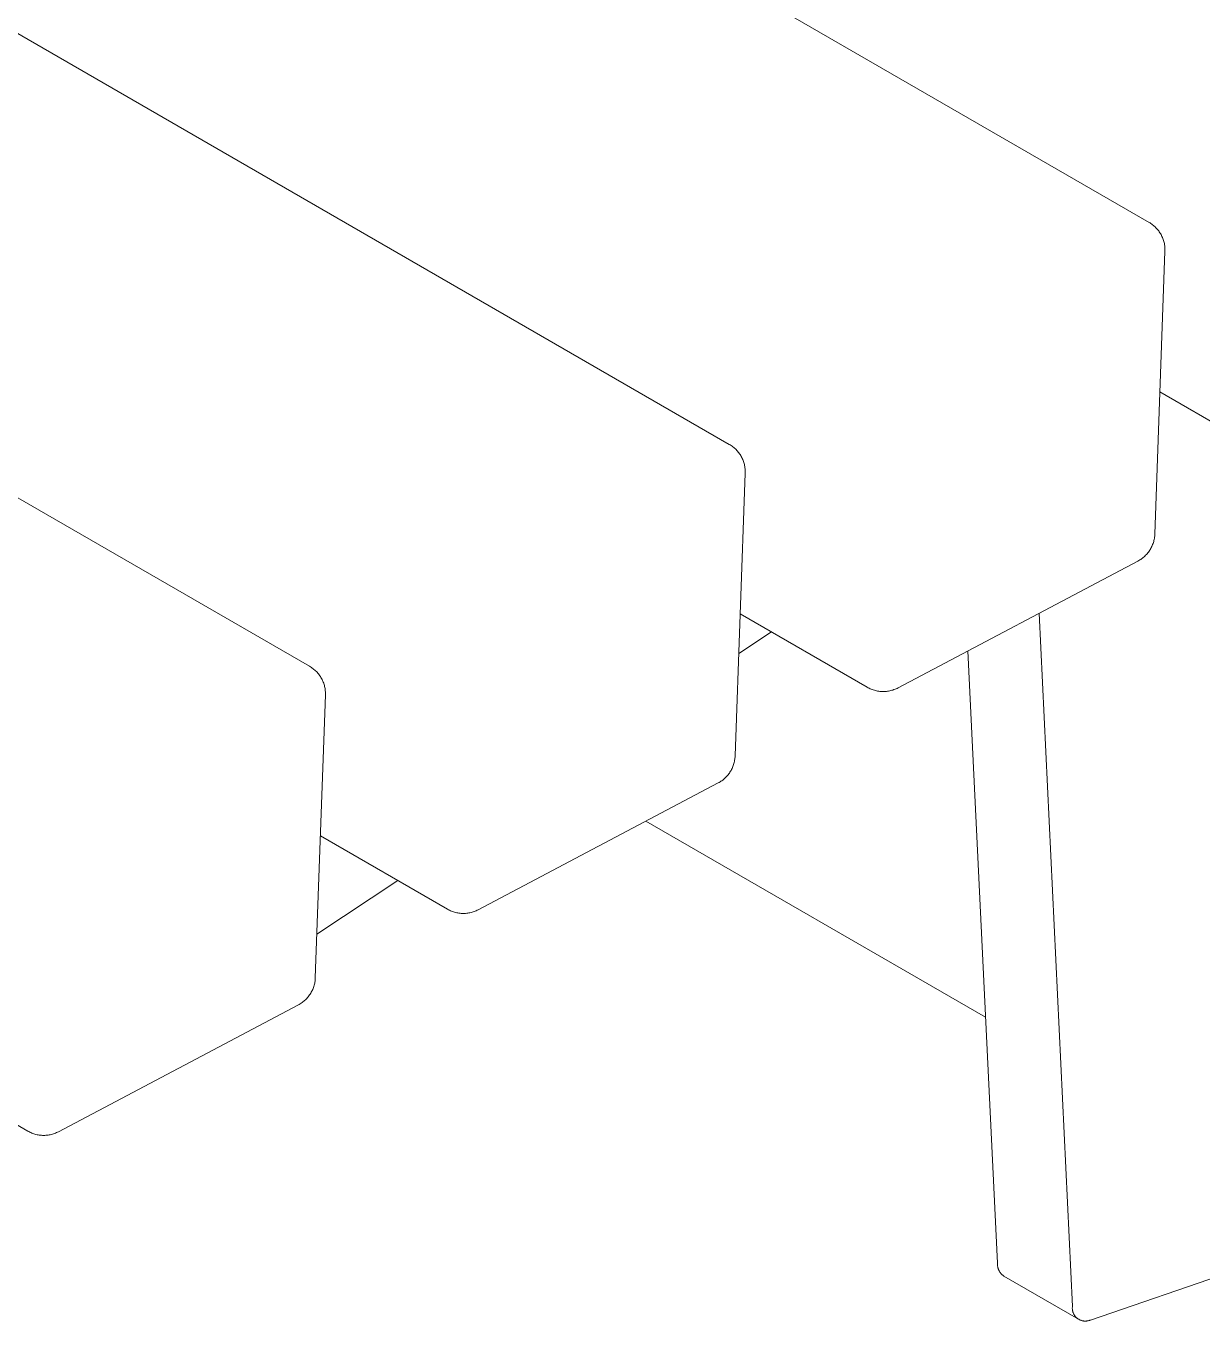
# Model space of a CAD drawing. Header units: inches. Extents: x -12 to 193, y -19 to 105.
# Drawn here: x 168.477 to 172.842, y 28.849 to 33.654 of the extents above; entities that cross this region are included whole.
import ezdxf

# ---------------------------------------------------------------- set-up
doc = ezdxf.new("R2010")
doc.units = ezdxf.units.IN
doc.layers.add('ZANO_R', color=7, linetype='Continuous', lineweight=0)

msp = doc.modelspace()

# ---------------------------------------------------------------- linework, layer by layer
at = {"layer": 'ZANO_R'}
for p, q in [((122.70211, 61.75962), (172.64498, 32.92509)), ((121.14453, 60.93636), (171.0874, 32.10183)), ((119.58694, 60.1131), (169.52981, 31.27858)), ((172.64498, 32.92509), (172.64841, 32.92303)), ((172.64841, 32.92303), (172.65176, 32.92086)), ((172.65176, 32.92086), (172.65504, 32.91858)), ((172.65504, 32.91858), (172.65824, 32.91618)), ((172.65824, 32.91618), (172.66136, 32.91368)), ((172.66136, 32.91368), (172.66439, 32.91108)), ((172.66439, 32.91108), (172.66734, 32.90837)), ((172.66734, 32.90837), (172.67019, 32.90557)), ((172.67019, 32.90557), (172.67294, 32.90267)), ((172.67294, 32.90267), (172.67559, 32.89968)), ((172.67559, 32.89968), (172.67814, 32.8966)), ((172.67814, 32.8966), (172.68059, 32.89344)), ((172.68059, 32.89344), (172.68292, 32.89019)), ((172.68292, 32.89019), (172.68515, 32.88687)), ((172.68515, 32.88687), (172.68726, 32.88348)), ((172.68726, 32.88348), (172.68925, 32.88002)), ((172.68925, 32.88002), (172.69113, 32.87649)), ((172.69113, 32.87649), (172.69289, 32.8729)), ((172.69289, 32.8729), (172.69452, 32.86925)), ((172.69452, 32.86925), (172.69603, 32.86555)), ((172.69603, 32.86555), (172.69741, 32.8618)), ((172.70396, 32.81857), (172.66634, 31.76911)), ((172.69741, 32.8618), (172.69867, 32.858)), ((172.69867, 32.858), (172.69979, 32.85417)), ((172.69979, 32.85417), (172.70079, 32.8503)), ((172.70079, 32.8503), (172.70165, 32.84639)), ((172.70165, 32.84639), (172.70239, 32.84246)), ((172.70239, 32.84246), (172.70299, 32.83851)), ((172.70299, 32.83851), (172.70345, 32.83454)), ((172.70345, 32.83454), (172.70378, 32.83056)), ((172.70378, 32.83056), (172.70397, 32.82656)), ((172.70403, 32.82257), (172.70396, 32.81857)), ((172.70397, 32.82656), (172.70403, 32.82257)), ((173.15679, 32.02388), (172.68523, 32.29613)), ((171.0874, 32.10183), (171.09082, 32.09978)), ((171.09082, 32.09978), (171.09418, 32.0976)), ((171.09418, 32.0976), (171.09746, 32.09532)), ((171.09746, 32.09532), (171.10066, 32.09293)), ((171.10066, 32.09293), (171.10378, 32.09043)), ((171.10378, 32.09043), (171.10681, 32.08782)), ((171.10681, 32.08782), (171.10975, 32.08512)), ((171.10975, 32.08512), (171.1126, 32.08231)), ((171.1126, 32.08231), (171.11535, 32.07941)), ((171.11535, 32.07941), (171.11801, 32.07642)), ((171.11801, 32.07642), (171.12056, 32.07334)), ((171.12056, 32.07334), (171.123, 32.07018)), ((171.123, 32.07018), (171.12534, 32.06694)), ((171.12534, 32.06694), (171.12756, 32.06362)), ((171.12756, 32.06362), (171.12967, 32.06022)), ((171.12967, 32.06022), (171.13167, 32.05676)), ((171.13167, 32.05676), (171.13354, 32.05323)), ((171.13354, 32.05323), (171.1353, 32.04964)), ((171.1353, 32.04964), (171.13694, 32.04599)), ((171.13694, 32.04599), (171.13844, 32.04229)), ((171.13844, 32.04229), (171.13983, 32.03854)), ((171.13983, 32.03854), (171.14108, 32.03475)), ((171.14108, 32.03475), (171.14221, 32.03091)), ((171.14221, 32.03091), (171.14321, 32.02704)), ((171.14321, 32.02704), (171.14407, 32.02314)), ((171.14407, 32.02314), (171.1448, 32.01921)), ((171.1448, 32.01921), (171.1454, 32.01526)), ((171.1454, 32.01526), (171.14587, 32.01128)), ((171.14587, 32.01128), (171.1462, 32.0073)), ((171.1462, 32.0073), (171.14639, 32.00331)), ((171.14639, 32.00331), (171.14645, 31.99931)), ((171.14637, 31.99532), (171.10876, 30.94586)), ((171.14645, 31.99931), (171.14637, 31.99532)), ((172.66578, 31.76114), (172.6653, 31.75718)), ((172.66613, 31.76512), (172.66578, 31.76114)), ((172.66634, 31.76911), (172.66613, 31.76512)), ((172.64941, 31.71229), (172.64729, 31.7089)), ((172.65142, 31.71574), (172.64941, 31.71229)), ((172.65331, 31.71926), (172.65142, 31.71574)), ((172.65508, 31.72285), (172.65331, 31.71926)), ((172.65672, 31.72649), (172.65508, 31.72285)), ((172.65825, 31.73018), (172.65672, 31.72649)), ((172.65964, 31.73392), (172.65825, 31.73018)), ((172.66091, 31.73771), (172.65964, 31.73392)), ((172.66205, 31.74154), (172.66091, 31.73771)), ((172.66306, 31.74541), (172.66205, 31.74154)), ((172.66394, 31.7493), (172.66306, 31.74541)), ((172.66469, 31.75323), (172.66394, 31.7493)), ((172.6653, 31.75718), (172.66469, 31.75323)), ((172.6035, 31.66892), (171.71345, 31.19849)), ((172.607, 31.67085), (172.6035, 31.66892)), ((172.61043, 31.67289), (172.607, 31.67085)), ((172.61379, 31.67505), (172.61043, 31.67289)), ((172.61708, 31.67732), (172.61379, 31.67505)), ((172.62029, 31.6797), (172.61708, 31.67732)), ((172.62342, 31.68219), (172.62029, 31.6797)), ((172.62646, 31.68479), (172.62342, 31.68219)), ((172.62941, 31.68748), (172.62646, 31.68479)), ((172.63226, 31.69027), (172.62941, 31.68748)), ((172.63503, 31.69316), (172.63226, 31.69027)), ((172.63769, 31.69614), (172.63503, 31.69316)), ((172.64025, 31.69921), (172.63769, 31.69614)), ((172.6427, 31.70236), (172.64025, 31.69921)), ((172.64505, 31.70559), (172.6427, 31.70236)), ((172.64729, 31.7089), (172.64505, 31.70559)), ((171.5992, 31.20063), (171.12765, 31.47288)), ((172.23681, 31.47511), (172.36057, 28.90406)), ((171.12237, 31.32556), (171.2434, 31.40605)), ((171.97288, 31.33561), (172.08218, 29.06479)), ((169.52981, 31.27858), (169.53324, 31.27652)), ((169.53324, 31.27652), (169.53659, 31.27435)), ((169.53659, 31.27435), (169.53987, 31.27206)), ((169.53987, 31.27206), (169.54308, 31.26967)), ((169.54308, 31.26967), (169.54619, 31.26717)), ((169.54619, 31.26717), (169.54923, 31.26457)), ((169.54923, 31.26457), (169.55217, 31.26186)), ((169.55217, 31.26186), (169.55502, 31.25906)), ((169.55502, 31.25906), (169.55777, 31.25616)), ((169.55777, 31.25616), (169.56042, 31.25317)), ((169.56042, 31.25317), (169.56297, 31.25009)), ((169.56297, 31.25009), (169.56542, 31.24693)), ((169.56542, 31.24693), (169.56775, 31.24368)), ((169.56775, 31.24368), (169.56998, 31.24036)), ((169.56998, 31.24036), (169.57209, 31.23697)), ((169.57209, 31.23697), (169.57408, 31.2335)), ((169.57408, 31.2335), (169.57596, 31.22997)), ((169.57596, 31.22997), (169.57772, 31.22638)), ((169.57772, 31.22638), (169.57935, 31.22274)), ((169.57935, 31.22274), (169.58086, 31.21903)), ((169.58086, 31.21903), (169.58224, 31.21528)), ((169.58224, 31.21528), (169.5835, 31.21149)), ((169.5835, 31.21149), (169.58463, 31.20765)), ((169.58463, 31.20765), (169.58562, 31.20378)), ((169.58562, 31.20378), (169.58649, 31.19988)), ((169.58649, 31.19988), (169.58722, 31.19595)), ((169.58722, 31.19595), (169.58782, 31.192)), ((169.58782, 31.192), (169.58828, 31.18803)), ((169.58828, 31.18803), (169.58861, 31.18405)), ((169.58861, 31.18405), (169.58881, 31.18005)), ((171.6028, 31.19863), (171.5992, 31.20063)), ((171.60646, 31.19676), (171.6028, 31.19863)), ((171.61019, 31.19503), (171.60646, 31.19676)), ((171.61398, 31.19342), (171.61019, 31.19503)), ((171.61781, 31.19194), (171.61398, 31.19342)), ((171.6217, 31.1906), (171.61781, 31.19194)), ((171.62564, 31.1894), (171.6217, 31.1906)), ((171.62961, 31.18833), (171.62564, 31.1894)), ((171.63361, 31.1874), (171.62961, 31.18833)), ((171.63765, 31.18661), (171.63361, 31.1874)), ((171.64171, 31.18597), (171.63765, 31.18661)), ((171.64579, 31.18546), (171.64171, 31.18597)), ((171.64989, 31.1851), (171.64579, 31.18546)), ((171.654, 31.18488), (171.64989, 31.1851)), ((171.65811, 31.1848), (171.654, 31.18488)), ((171.66222, 31.18487), (171.65811, 31.1848)), ((171.66633, 31.18508), (171.66222, 31.18487)), ((171.67042, 31.18543), (171.66633, 31.18508)), ((171.67451, 31.18593), (171.67042, 31.18543)), ((171.67857, 31.18656), (171.67451, 31.18593)), ((171.68261, 31.18734), (171.67857, 31.18656)), ((171.68662, 31.18826), (171.68261, 31.18734)), ((171.69059, 31.18931), (171.68662, 31.18826)), ((171.69453, 31.19051), (171.69059, 31.18931)), ((171.69842, 31.19184), (171.69453, 31.19051)), ((171.70226, 31.19331), (171.69842, 31.19184)), ((171.70605, 31.1949), (171.70226, 31.19331)), ((171.70978, 31.19663), (171.70605, 31.1949)), ((171.71345, 31.19849), (171.70978, 31.19663)), ((169.58879, 31.17206), (169.55117, 30.1226)), ((169.58887, 31.17606), (169.58879, 31.17206)), ((169.58881, 31.18005), (169.58887, 31.17606)), ((171.10876, 30.94586), (171.10855, 30.94187)), ((171.09572, 30.89601), (171.09383, 30.89249)), ((171.09749, 30.89959), (171.09572, 30.89601)), ((171.09914, 30.90323), (171.09749, 30.89959)), ((171.10066, 30.90692), (171.09914, 30.90323)), ((171.10206, 30.91067), (171.10066, 30.90692)), ((171.10333, 30.91446), (171.10206, 30.91067)), ((171.10447, 30.91828), (171.10333, 30.91446)), ((171.10548, 30.92215), (171.10447, 30.91828)), ((171.10636, 30.92605), (171.10548, 30.92215)), ((171.10711, 30.92997), (171.10636, 30.92605)), ((171.10772, 30.93392), (171.10711, 30.92997)), ((171.1082, 30.93789), (171.10772, 30.93392)), ((171.10855, 30.94187), (171.1082, 30.93789)), ((171.04941, 30.84759), (171.04591, 30.84567)), ((171.05285, 30.84964), (171.04941, 30.84759)), ((171.05621, 30.8518), (171.05285, 30.84964)), ((171.0595, 30.85407), (171.05621, 30.8518)), ((171.06271, 30.85645), (171.0595, 30.85407)), ((171.06583, 30.85894), (171.06271, 30.85645)), ((171.06887, 30.86153), (171.06583, 30.85894)), ((171.07182, 30.86422), (171.06887, 30.86153)), ((171.07468, 30.86702), (171.07182, 30.86422)), ((171.07744, 30.8699), (171.07468, 30.86702)), ((171.0801, 30.87288), (171.07744, 30.8699)), ((171.08266, 30.87595), (171.0801, 30.87288)), ((171.08512, 30.8791), (171.08266, 30.87595)), ((171.08747, 30.88234), (171.08512, 30.8791)), ((171.0897, 30.88565), (171.08747, 30.88234)), ((171.09183, 30.88903), (171.0897, 30.88565)), ((171.09383, 30.89249), (171.09183, 30.88903)), ((171.04591, 30.84567), (170.15587, 30.37524)), ((172.0383, 29.97641), (170.77799, 30.70406)), ((170.04162, 30.37737), (169.57006, 30.64962)), ((169.55698, 30.28459), (169.85689, 30.48402)), ((170.04522, 30.37538), (170.04162, 30.37737)), ((170.04888, 30.37351), (170.04522, 30.37538)), ((170.05261, 30.37177), (170.04888, 30.37351)), ((170.05639, 30.37016), (170.05261, 30.37177)), ((170.06023, 30.36869), (170.05639, 30.37016)), ((170.06412, 30.36735), (170.06023, 30.36869)), ((170.06805, 30.36614), (170.06412, 30.36735)), ((170.13694, 30.36725), (170.13301, 30.36606)), ((170.14083, 30.36858), (170.13694, 30.36725)), ((170.14468, 30.37005), (170.14083, 30.36858)), ((170.14847, 30.37165), (170.14468, 30.37005)), ((170.1522, 30.37338), (170.14847, 30.37165)), ((170.15587, 30.37524), (170.1522, 30.37338)), ((170.07202, 30.36507), (170.06805, 30.36614)), ((170.07603, 30.36415), (170.07202, 30.36507)), ((170.08007, 30.36336), (170.07603, 30.36415)), ((170.08413, 30.36271), (170.08007, 30.36336)), ((170.08821, 30.36221), (170.08413, 30.36271)), ((170.0923, 30.36184), (170.08821, 30.36221)), ((170.09641, 30.36162), (170.0923, 30.36184)), ((170.10052, 30.36155), (170.09641, 30.36162)), ((170.10464, 30.36161), (170.10052, 30.36155)), ((170.10874, 30.36182), (170.10464, 30.36161)), ((170.11284, 30.36218), (170.10874, 30.36182)), ((170.11692, 30.36267), (170.11284, 30.36218)), ((170.12099, 30.36331), (170.11692, 30.36267)), ((170.12502, 30.36408), (170.12099, 30.36331)), ((170.12903, 30.365), (170.12502, 30.36408)), ((170.13301, 30.36606), (170.12903, 30.365)), ((169.54156, 30.07997), (169.53991, 30.07633)), ((169.54308, 30.08367), (169.54156, 30.07997)), ((169.54448, 30.08741), (169.54308, 30.08367)), ((169.54574, 30.0912), (169.54448, 30.08741)), ((169.54689, 30.09503), (169.54574, 30.0912)), ((169.5479, 30.09889), (169.54689, 30.09503)), ((169.54878, 30.10279), (169.5479, 30.09889)), ((169.54952, 30.10672), (169.54878, 30.10279)), ((169.55014, 30.11066), (169.54952, 30.10672)), ((169.55062, 30.11463), (169.55014, 30.11066)), ((169.55096, 30.11861), (169.55062, 30.11463)), ((169.55117, 30.1226), (169.55096, 30.11861)), ((169.50191, 30.03081), (169.49863, 30.02854)), ((169.50512, 30.03319), (169.50191, 30.03081)), ((169.50825, 30.03568), (169.50512, 30.03319)), ((169.51129, 30.03827), (169.50825, 30.03568)), ((169.51424, 30.04097), (169.51129, 30.03827)), ((169.5171, 30.04376), (169.51424, 30.04097)), ((169.51986, 30.04665), (169.5171, 30.04376)), ((169.52252, 30.04963), (169.51986, 30.04665)), ((169.52508, 30.05269), (169.52252, 30.04963)), ((169.52754, 30.05585), (169.52508, 30.05269)), ((169.52988, 30.05908), (169.52754, 30.05585)), ((169.53212, 30.06239), (169.52988, 30.05908)), ((169.53424, 30.06578), (169.53212, 30.06239)), ((169.53625, 30.06923), (169.53424, 30.06578)), ((169.53814, 30.07275), (169.53625, 30.06923)), ((169.53991, 30.07633), (169.53814, 30.07275)), ((169.48833, 30.02241), (168.59828, 29.55198)), ((169.49183, 30.02434), (169.48833, 30.02241)), ((169.49526, 30.02638), (169.49183, 30.02434)), ((169.49863, 30.02854), (169.49526, 30.02638)), ((168.48404, 29.55411), (168.01248, 29.82637)), ((168.48763, 29.55212), (168.48404, 29.55411)), ((168.4913, 29.55025), (168.48763, 29.55212)), ((168.49502, 29.54851), (168.4913, 29.55025)), ((168.59461, 29.55012), (168.59088, 29.54839)), ((168.59828, 29.55198), (168.59461, 29.55012)), ((168.49881, 29.54691), (168.49502, 29.54851)), ((168.50265, 29.54543), (168.49881, 29.54691)), ((168.50653, 29.54409), (168.50265, 29.54543)), ((168.51047, 29.54289), (168.50653, 29.54409)), ((168.51444, 29.54182), (168.51047, 29.54289)), ((168.51845, 29.54089), (168.51444, 29.54182)), ((168.52248, 29.5401), (168.51845, 29.54089)), ((168.52654, 29.53946), (168.52248, 29.5401)), ((168.53062, 29.53895), (168.52654, 29.53946)), ((168.53472, 29.53859), (168.53062, 29.53895)), ((168.53883, 29.53837), (168.53472, 29.53859)), ((168.54294, 29.53829), (168.53883, 29.53837)), ((168.54705, 29.53836), (168.54294, 29.53829)), ((168.55116, 29.53857), (168.54705, 29.53836)), ((168.55526, 29.53892), (168.55116, 29.53857)), ((168.55934, 29.53941), (168.55526, 29.53892)), ((168.5634, 29.54005), (168.55934, 29.53941)), ((168.56744, 29.54083), (168.5634, 29.54005)), ((168.57145, 29.54175), (168.56744, 29.54083)), ((168.57542, 29.5428), (168.57145, 29.54175)), ((168.57936, 29.544), (168.57542, 29.5428)), ((168.58325, 29.54533), (168.57936, 29.544)), ((168.58709, 29.54679), (168.58325, 29.54533)), ((168.59088, 29.54839), (168.58709, 29.54679)), ((172.42729, 28.85329), (173.20351, 29.11876)), ((172.08218, 29.06479), (172.08214, 29.06282)), ((172.08214, 29.06282), (172.08216, 29.06086)), ((172.08216, 29.06086), (172.08225, 29.05889)), ((172.08225, 29.05889), (172.08241, 29.05693)), ((172.08241, 29.05693), (172.08264, 29.05498)), ((172.08264, 29.05498), (172.08293, 29.05304)), ((172.08293, 29.05304), (172.0833, 29.05111)), ((172.0833, 29.05111), (172.08372, 29.04919)), ((172.08372, 29.04919), (172.08422, 29.04728)), ((172.08422, 29.04728), (172.08478, 29.0454)), ((172.08478, 29.0454), (172.0854, 29.04354)), ((172.0854, 29.04354), (172.08609, 29.0417)), ((172.08609, 29.0417), (172.08684, 29.03988)), ((172.08684, 29.03988), (172.08766, 29.03809)), ((172.08766, 29.03809), (172.08853, 29.03633)), ((172.08853, 29.03633), (172.08947, 29.0346)), ((172.08947, 29.0346), (172.09046, 29.03291)), ((172.09046, 29.03291), (172.09152, 29.03125)), ((172.09152, 29.03125), (172.09263, 29.02962)), ((172.09263, 29.02962), (172.09379, 29.02804)), ((172.09379, 29.02804), (172.09501, 29.0265)), ((172.09501, 29.0265), (172.09628, 29.025)), ((172.09628, 29.025), (172.09761, 29.02355)), ((172.09761, 29.02355), (172.09898, 29.02214)), ((172.09898, 29.02214), (172.1004, 29.02078)), ((172.1004, 29.02078), (172.10186, 29.01947)), ((172.10186, 29.01947), (172.10337, 29.01821)), ((172.10337, 29.01821), (172.10493, 29.01701)), ((172.10493, 29.01701), (172.10652, 29.01586)), ((172.38309, 28.85618), (172.10652, 29.01586)), ((172.36013, 28.89907), (172.3601, 28.8974)), ((172.3601, 28.8974), (172.36013, 28.89573)), ((172.36022, 28.90074), (172.36013, 28.89907)), ((172.36013, 28.89573), (172.36022, 28.89406)), ((172.36037, 28.9024), (172.36022, 28.90074)), ((172.36022, 28.89406), (172.36036, 28.8924)), ((172.36036, 28.8924), (172.36056, 28.89074)), ((172.36057, 28.90406), (172.36037, 28.9024)), ((172.36056, 28.89074), (172.36082, 28.88909)), ((172.36082, 28.88909), (172.36114, 28.88745)), ((172.36114, 28.88745), (172.36151, 28.88583)), ((172.36151, 28.88583), (172.36194, 28.88421)), ((172.36194, 28.88421), (172.36242, 28.88261)), ((172.36242, 28.88261), (172.36296, 28.88103)), ((172.36296, 28.88103), (172.36356, 28.87947)), ((172.36356, 28.87947), (172.36421, 28.87793)), ((172.36421, 28.87793), (172.36491, 28.87642)), ((172.36491, 28.87642), (172.36566, 28.87493)), ((172.36566, 28.87493), (172.36647, 28.87347)), ((172.36647, 28.87347), (172.36732, 28.87203)), ((172.36732, 28.87203), (172.36823, 28.87063)), ((172.36823, 28.87063), (172.36918, 28.86926)), ((172.36918, 28.86926), (172.37018, 28.86792)), ((172.37018, 28.86792), (172.37123, 28.86662)), ((172.37123, 28.86662), (172.37232, 28.86535)), ((172.37232, 28.86535), (172.37345, 28.86413)), ((172.37345, 28.86413), (172.37463, 28.86294)), ((172.37463, 28.86294), (172.37585, 28.8618)), ((172.37585, 28.8618), (172.3771, 28.8607)), ((172.3771, 28.8607), (172.37839, 28.85964)), ((172.37839, 28.85964), (172.37972, 28.85863)), ((172.37972, 28.85863), (172.38109, 28.85767)), ((172.38109, 28.85767), (172.38248, 28.85675)), ((172.38248, 28.85675), (172.38391, 28.85588)), ((172.38391, 28.85588), (172.38537, 28.85506)), ((172.38537, 28.85506), (172.38685, 28.8543)), ((172.38685, 28.8543), (172.38836, 28.85358)), ((172.38836, 28.85358), (172.38989, 28.85292)), ((172.38989, 28.85292), (172.39145, 28.85231)), ((172.39145, 28.85231), (172.39302, 28.85176)), ((172.39302, 28.85176), (172.39462, 28.85126)), ((172.39462, 28.85126), (172.39623, 28.85082)), ((172.39623, 28.85082), (172.39785, 28.85043)), ((172.39785, 28.85043), (172.39949, 28.85011)), ((172.39949, 28.85011), (172.40114, 28.84983)), ((172.40114, 28.84983), (172.40279, 28.84962)), ((172.40279, 28.84962), (172.40445, 28.84946)), ((172.40445, 28.84946), (172.40612, 28.84936)), ((172.40612, 28.84936), (172.40779, 28.84932)), ((172.40779, 28.84932), (172.40946, 28.84934)), ((172.40946, 28.84934), (172.41113, 28.84941)), ((172.41113, 28.84941), (172.41279, 28.84954)), ((172.41279, 28.84954), (172.41445, 28.84973)), ((172.41445, 28.84973), (172.4161, 28.84998)), ((172.4161, 28.84998), (172.41775, 28.85029)), ((172.41775, 28.85029), (172.41938, 28.85065)), ((172.41938, 28.85065), (172.42099, 28.85107)), ((172.42099, 28.85107), (172.42259, 28.85154)), ((172.42259, 28.85154), (172.42418, 28.85207)), ((172.42418, 28.85207), (172.42574, 28.85265)), ((172.42574, 28.85265), (172.42729, 28.85329))]:
    msp.add_line(p, q, dxfattribs=at)

doc.saveas('drawing.dxf')
